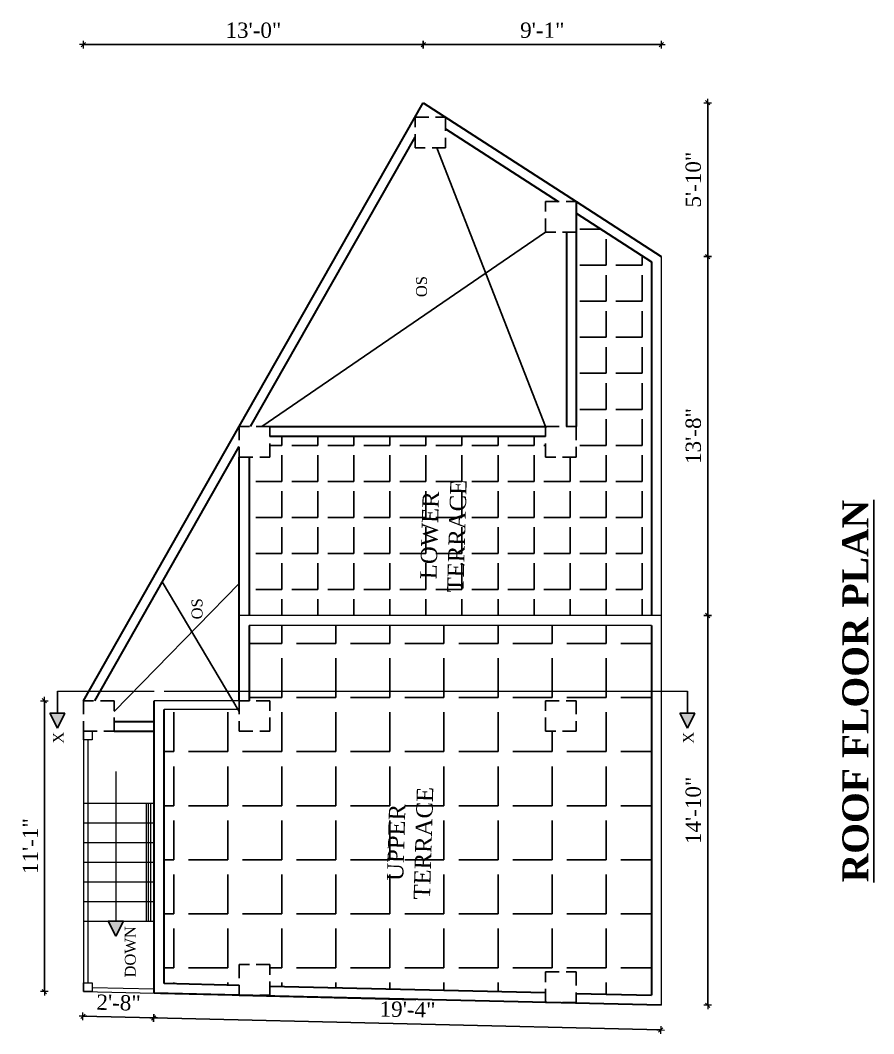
# Model space of a CAD drawing. Header units: inches. Extents: x 151827 to 346502, y -56182 to -23217.
# Drawn here: x 165698.6 to 166089.6, y -26808.1 to -26344 of the extents above; entities that cross this region are included whole.
import ezdxf

# ---------------------------------------------------------------- set-up
doc = ezdxf.new("R2010")
doc.units = ezdxf.units.IN
doc.header["$LTSCALE"] = 5
doc.header["$MEASUREMENT"] = 0
doc.linetypes.add('HIDDEN', pattern=[0.375, 0.25, -0.125])
doc.layers.add('A-WALL', color=7, linetype='Continuous', lineweight=9)
doc.layers.add('Dimension', color=7, linetype='Continuous', lineweight=18)
doc.layers.add('dim line', color=7, linetype='Continuous', lineweight=15, true_color=0xfab2b2)
doc.layers.add('TEXT', color=6, linetype='Continuous')
doc.layers.add('WALL', color=7, linetype='Continuous')
doc.styles.add('ordinary', font='times.ttf')
doc.dimstyles.new('Copy of 96', dxfattribs={"dimtxt": 7, "dimasz": 4, "dimexe": 0.5, "dimexo": 0.5, "dimgap": 3, "dimtad": 1, "dimdec": 1, "dimzin": 11, "dimdsep": 46, "dimlunit": 4, "dimtxsty": 'ordinary', "dimblk": 'OBLIQUE', "dimcen": 0.09, "dimse1": 1, "dimse2": 1, "dimclrt": 6, "dimazin": 0, "dimtfac": 1, "dimtdec": 1, "dimtix": 1, "dimtmove": 2, "dimatfit": 3, "dimldrblk": 'leader', "dimfxl": 0.5, "dimfxlon": 1, "dimtolj": 1, "dimtzin": 0, "dimarcsym": 0})

# ---------------------------------------------------------------- blocks, each defined once
blk = doc.blocks.new('oblique')
at = {"color": 0, "lineweight": -2}
blk.add_line((0.25, 0.25), (-0.25, -0.25), dxfattribs=at)
at = {"layer": 'dim line', "lineweight": 9}
for p, q in [((-0.4375, 0), (0.4375, 0)), ((0, 0.4375), (0, -0.4375))]:
    blk.add_line(p, q, dxfattribs=at)
blk = doc.blocks.new('*D2295')
at = {"layer": 'A-WALL', "color": 0, "lineweight": -2, "ltscale": 5, "transparency": 16777216}
blk.add_line((166013.52, -26795.04), (166013.52, -26616.58), dxfattribs=at)
at = {"layer": 'Defpoints', "color": 0, "ltscale": 5, "transparency": 16777216}
for p in [(165992.27, -26616.58, -72.71), (166013.52, -26616.58), (165992.27, -26795.04, -72.71)]:
    blk.add_point(p, dxfattribs=at)
at = {"layer": 'A-WALL', "color": 0, "lineweight": -2, "ltscale": 5, "transparency": 16777216, "xscale": 4, "yscale": 4, "zscale": 4}
for p, rotation in [((166013.52, -26616.58), 90), ((166013.52, -26795.04), 270)]:
    blk.add_blockref('oblique', p, dxfattribs=dict(at, rotation=rotation))
at = {"layer": 'A-WALL', "color": 6, "ltscale": 5, "transparency": 16777216, "insert": (166006.96, -26705.81), "char_height": 7, "attachment_point": 5, "rotation": 90, "style": 'ordinary'}
blk.add_mtext('\\A1;14\'-10"', dxfattribs=at)
blk = doc.blocks.new('_OBLIQUE')
at = {"color": 0, "linetype": 'ByBlock'}
blk.add_line((-0.5, -0.5), (0.5, 0.5), dxfattribs=at)
blk = doc.blocks.new('leader')
at = {"layer": 'Dimension'}
for p, q in [((0, -4.33), (0, 4.33)), ((-4.42, 0), (4.42, 0))]:
    blk.add_line(p, q, dxfattribs=at)
blk = doc.blocks.new('*D2404')
at = {"layer": 'A-WALL', "color": 0, "lineweight": -2, "ltscale": 5, "transparency": 16777216}
blk.add_line((166013.52, -26616.58), (166013.52, -26452.2), dxfattribs=at)
at = {"layer": 'Defpoints', "color": 0, "ltscale": 5, "transparency": 16777216}
for p in [(165992.27, -26452.2, -72.71), (166013.52, -26452.2), (165992.27, -26616.58, -72.71)]:
    blk.add_point(p, dxfattribs=at)
at = {"layer": 'A-WALL', "color": 0, "lineweight": -2, "ltscale": 5, "transparency": 16777216, "xscale": 4, "yscale": 4, "zscale": 4}
for p, rotation in [((166013.52, -26452.2), 90), ((166013.52, -26616.58), 270)]:
    blk.add_blockref('oblique', p, dxfattribs=dict(at, rotation=rotation))
at = {"layer": 'A-WALL', "color": 6, "ltscale": 5, "transparency": 16777216, "insert": (166006.96, -26534.39), "char_height": 7, "attachment_point": 5, "rotation": 90, "style": 'ordinary'}
blk.add_mtext('\\A1;13\'-8"', dxfattribs=at)
blk = doc.blocks.new('*D2405')
at = {"layer": 'A-WALL', "color": 0, "lineweight": -2, "ltscale": 5, "transparency": 16777216}
blk.add_line((166013.52, -26452.2), (166013.52, -26381.76), dxfattribs=at)
at = {"layer": 'Defpoints', "color": 0, "ltscale": 5, "transparency": 16777216}
for p in [(165883.26, -26381.76, -72.71), (166013.52, -26381.76), (165992.27, -26452.2, -72.71)]:
    blk.add_point(p, dxfattribs=at)
at = {"layer": 'A-WALL', "color": 0, "lineweight": -2, "ltscale": 5, "transparency": 16777216, "xscale": 4, "yscale": 4, "zscale": 4}
for p, rotation in [((166013.52, -26381.76), 90), ((166013.52, -26452.2), 270)]:
    blk.add_blockref('oblique', p, dxfattribs=dict(at, rotation=rotation))
at = {"layer": 'A-WALL', "color": 6, "ltscale": 5, "transparency": 16777216, "insert": (166006.96, -26416.98), "char_height": 7, "attachment_point": 5, "rotation": 90, "style": 'ordinary'}
blk.add_mtext('\\A1;5\'-10"', dxfattribs=at)
blk = doc.blocks.new('*D2296')
at = {"layer": 'A-WALL', "color": 0, "lineweight": -2, "ltscale": 5, "transparency": 16777216}
blk.add_line((165992, -26806.35), (165759.72, -26800.84), dxfattribs=at)
at = {"layer": 'Defpoints', "color": 0, "ltscale": 5, "transparency": 16777216}
for p in [(165759.99, -26789.54, -72.71), (165992.27, -26795.04, -72.71), (165759.72, -26800.84)]:
    blk.add_point(p, dxfattribs=at)
at = {"layer": 'A-WALL', "color": 0, "lineweight": -2, "ltscale": 5, "transparency": 16777216, "xscale": 4, "yscale": 4, "zscale": 4}
for p, rotation in [((165759.72, -26800.84), 178.6423816931951), ((165992, -26806.35), 358.6423816931951)]:
    blk.add_blockref('oblique', p, dxfattribs=dict(at, rotation=rotation))
at = {"layer": 'A-WALL', "color": 6, "ltscale": 5, "transparency": 16777216, "insert": (165876.02, -26797.03), "char_height": 7, "attachment_point": 5, "rotation": 358.6424, "style": 'ordinary'}
blk.add_mtext('\\A1;19\'-4"', dxfattribs=at)
blk = doc.blocks.new('*D2406')
at = {"layer": 'A-WALL', "color": 0, "lineweight": -2, "ltscale": 5, "transparency": 16777216}
blk.add_line((165759.72, -26800.84), (165727.34, -26800.08), dxfattribs=at)
at = {"layer": 'Defpoints', "color": 0, "ltscale": 5, "transparency": 16777216}
for p in [(165727.6, -26788.77, -72.71), (165759.99, -26789.54, -72.71), (165727.34, -26800.08)]:
    blk.add_point(p, dxfattribs=at)
at = {"layer": 'A-WALL', "color": 0, "lineweight": -2, "ltscale": 5, "transparency": 16777216, "xscale": 4, "yscale": 4, "zscale": 4}
for p, rotation in [((165727.34, -26800.08), 178.6423816934182), ((165759.72, -26800.84), 358.6423816934182)]:
    blk.add_blockref('oblique', p, dxfattribs=dict(at, rotation=rotation))
at = {"layer": 'A-WALL', "color": 6, "ltscale": 5, "transparency": 16777216, "insert": (165743.68, -26793.9), "char_height": 7, "attachment_point": 5, "rotation": 358.6424, "style": 'ordinary'}
blk.add_mtext('\\A1;2\'-8"', dxfattribs=at)
blk = doc.blocks.new('*D2310')
at = {"layer": 'A-WALL', "color": 0, "lineweight": -2, "ltscale": 5, "transparency": 16777216}
blk.add_line((165709.74, -26788.77), (165709.74, -26655.58), dxfattribs=at)
at = {"layer": 'Defpoints', "color": 0, "ltscale": 5, "transparency": 16777216}
for p in [(165709.74, -26655.58), (165727.6, -26655.58, -72.71), (165727.6, -26788.77, -72.71)]:
    blk.add_point(p, dxfattribs=at)
at = {"layer": 'A-WALL', "color": 0, "lineweight": -2, "ltscale": 5, "transparency": 16777216, "xscale": 4, "yscale": 4, "zscale": 4}
for p, rotation in [((165709.74, -26655.58), 90), ((165709.74, -26788.77), 270)]:
    blk.add_blockref('oblique', p, dxfattribs=dict(at, rotation=rotation))
at = {"layer": 'A-WALL', "color": 6, "ltscale": 5, "transparency": 16777216, "insert": (165703.24, -26722.17), "char_height": 7, "attachment_point": 5, "rotation": 90, "style": 'ordinary'}
blk.add_mtext('\\A1;11\'-1"', dxfattribs=at)
blk = doc.blocks.new('*D2311')
at = {"layer": 'A-WALL', "color": 0, "lineweight": -2, "ltscale": 5, "transparency": 16777216}
blk.add_line((165992.27, -26355.16), (165883.26, -26355.16), dxfattribs=at)
at = {"layer": 'Defpoints', "color": 0, "ltscale": 5, "transparency": 16777216}
for p in [(165883.26, -26355.16), (165883.26, -26381.76, -72.71), (165992.27, -26452.2, -72.71)]:
    blk.add_point(p, dxfattribs=at)
at = {"layer": 'A-WALL', "color": 0, "lineweight": -2, "ltscale": 5, "transparency": 16777216, "xscale": 4, "yscale": 4, "zscale": 4, "rotation": 180}
blk.add_blockref('oblique', (165883.26, -26355.16), dxfattribs=at)
at = {"layer": 'A-WALL', "color": 0, "lineweight": -2, "ltscale": 5, "transparency": 16777216, "xscale": 4, "yscale": 4, "zscale": 4}
blk.add_blockref('oblique', (165992.27, -26355.16), dxfattribs=at)
at = {"layer": 'A-WALL', "color": 6, "ltscale": 5, "transparency": 16777216, "insert": (165937.77, -26348.59), "char_height": 7, "attachment_point": 5, "style": 'ordinary'}
blk.add_mtext('\\A1;9\'-1"', dxfattribs=at)
blk = doc.blocks.new('*D2312')
at = {"layer": 'A-WALL', "color": 0, "lineweight": -2, "ltscale": 5, "transparency": 16777216}
blk.add_line((165883.26, -26355.16), (165727.6, -26355.16), dxfattribs=at)
at = {"layer": 'Defpoints', "color": 0, "ltscale": 5, "transparency": 16777216}
for p in [(165727.6, -26355.16), (165883.26, -26381.76, -72.71), (165727.6, -26655.58, -72.71)]:
    blk.add_point(p, dxfattribs=at)
at = {"layer": 'A-WALL', "color": 0, "lineweight": -2, "ltscale": 5, "transparency": 16777216, "xscale": 4, "yscale": 4, "zscale": 4, "rotation": 180}
blk.add_blockref('oblique', (165727.6, -26355.16), dxfattribs=at)
at = {"layer": 'A-WALL', "color": 0, "lineweight": -2, "ltscale": 5, "transparency": 16777216, "xscale": 4, "yscale": 4, "zscale": 4}
blk.add_blockref('oblique', (165883.26, -26355.16), dxfattribs=at)
at = {"layer": 'A-WALL', "color": 6, "ltscale": 5, "transparency": 16777216, "insert": (165805.43, -26348.6), "char_height": 7, "attachment_point": 5, "style": 'ordinary'}
blk.add_mtext('\\A1;13\'-0"', dxfattribs=at)

msp = doc.modelspace()

# ---------------------------------------------------------------- hatches: boundary and pattern name
at = {"ltscale": 5}
for points in [[(165719.13, -26661.29), (165712.12, -26661.29), (165715.7, -26668.18)], [(166007.7, -26661.29), (166000.68, -26661.29), (166004.27, -26668.18)], [(165745.88, -26756.58), (165738.87, -26756.58), (165742.45, -26763.46)]]:
    msp.add_hatch(color=256, dxfattribs=at).paths.add_polyline_path(points)
at = {"layer": 'WALL', "linetype": 'ByBlock', "ltscale": 5, "true_color": 0xf8991e}
h = msp.add_hatch(dxfattribs=at)
h.set_pattern_fill('ANGLE', color=30, scale=60, angle=90)
h.set_pattern_definition([(90, (138692.462, -165798.677), (-16.5, 5e-15), [12, -4.5]), (180, (138692.462, -165798.677), (-6e-15, -16.5), [12, -4.5])])
h.paths.add_polyline_path([(165812.99, -26534.51), (165812.99, -26544.01), (165803.49, -26544.01), (165803.49, -26616.58), (165987.77, -26616.58), (165987.77, -26454.65), (165953.27, -26432.36), (165953.27, -26530.01), (165953.27, -26544.01), (165939.27, -26544.01), (165939.27, -26534.51)])
h.paths.add_polyline_path([(165905.78, -26607.57), (165907.39, -26553.39), (165878.89, -26552.54), (165877.28, -26606.72)], flags=24)
h = msp.add_hatch(dxfattribs=at)
h.set_pattern_fill('ANGLE', color=30, scale=90, angle=90)
h.set_pattern_definition([(90, (138692.462, -165798.677), (-24.75, 8e-15), [18, -6.75]), (180, (138692.462, -165798.677), (-9e-15, -24.75), [18, -6.75])])
h.paths.add_polyline_path([(165803.49, -26621.08), (165803.49, -26655.58), (165812.99, -26655.58), (165812.99, -26669.58), (165798.99, -26669.58), (165798.99, -26660.58), (165798.39, -26659.58), (165764.49, -26659.58), (165764.49, -26785.14), (165798.99, -26785.96), (165798.99, -26776.46), (165812.99, -26776.46), (165812.99, -26786.29), (165939.27, -26789.29), (165939.27, -26779.79), (165953.27, -26779.79), (165953.27, -26789.62), (165987.77, -26790.44), (165987.77, -26621.08)])
h.paths.add_polyline_path([(165939.27, -26669.58), (165939.27, -26655.58), (165953.27, -26655.58), (165953.27, -26669.58)], flags=16)
h.paths.add_polyline_path([(165890.47, -26748.22), (165892.09, -26694.04), (165863.59, -26693.19), (165861.97, -26747.37)], flags=24)

# ---------------------------------------------------------------- linework, layer by layer
at = {"ltscale": 5}
for p, q in [((165715.7, -26651.19, -72.71), (165715.7, -26661.29, -72.71)), ((166004.27, -26651.19, -72.71), (166004.27, -26661.29, -72.71)), ((165719.13, -26661.29, -72.71), (165712.12, -26661.29, -72.71)), ((165712.12, -26661.29, -72.71), (165715.7, -26668.18, -72.71)), ((165715.7, -26668.18, -72.71), (165719.13, -26661.29, -72.71)), ((166007.7, -26661.29, -72.71), (166000.68, -26661.29, -72.71)), ((166000.68, -26661.29, -72.71), (166004.27, -26668.18, -72.71)), ((166004.27, -26668.18, -72.71), (166007.7, -26661.29, -72.71)), ((165745.88, -26756.58, -72.71), (165738.87, -26756.58, -72.71)), ((165738.87, -26756.58, -72.71), (165742.45, -26763.46, -72.71)), ((165742.45, -26763.46, -72.71), (165745.88, -26756.58, -72.71))]:
    msp.add_line(p, q, dxfattribs=at)
at = {"layer": 'A-WALL', "lineweight": 30}
for p, q in [((165798.99, -26530.01, -72.71), (165883.26, -26381.76, -72.71)), ((165883.26, -26381.76, -72.71), (165953.27, -26427, -72.71)), ((165804.16, -26530.01, -72.71), (165879.49, -26397.5, -72.71)), ((165893.49, -26393.73, -72.71), (165944.98, -26427, -72.71)), ((165953.27, -26427, -72.71), (165953.27, -26530.01, -72.71)), ((165953.27, -26427, -72.71), (165992.27, -26452.2, -72.71)), ((165953.27, -26432.36, -72.71), (165987.77, -26454.65, -72.71)), ((165948.77, -26441, -72.71), (165948.77, -26530.01, -72.71)), ((165987.77, -26454.65, -72.71), (165987.77, -26616.58, -72.71)), ((165727.6, -26655.58, -72.71), (165798.99, -26530.01, -72.71)), ((165812.99, -26530.01, -72.71), (165939.77, -26530.01, -72.71)), ((165812.99, -26534.51, -72.71), (165939.27, -26534.51, -72.71)), ((165732.78, -26655.58, -72.71), (165798.99, -26539.12, -72.71)), ((165798.99, -26655.58, -72.71), (165798.99, -26544.01, -72.71)), ((165803.49, -26544.01, -72.71), (165803.49, -26616.58, -72.71)), ((165803.49, -26621.08, -72.71), (165803.49, -26655.58, -72.71)), ((165987.77, -26621.08, -72.71), (165987.77, -26790.44, -72.71)), ((165759.99, -26789.54, -72.71), (165759.99, -26655.58, -72.71)), ((165764.49, -26785.14, -72.71), (165764.49, -26659.58, -72.71)), ((165741.6, -26665.08, -72.71), (165759.99, -26665.08, -72.71)), ((165741.6, -26669.58, -72.71), (165759.99, -26669.58, -72.71)), ((165798.99, -26785.96, -72.71), (165764.49, -26785.14, -72.71)), ((165812.99, -26786.29, -72.71), (165939.27, -26789.29, -72.71)), ((165798.99, -26790.46, -72.71), (165759.99, -26789.54, -72.71)), ((165992.27, -26795.04, -72.71), (165762.94, -26789.61, -72.71)), ((165798.99, -26790.46, -72.71), (165879.9, -26792.38, -72.71)), ((165953.27, -26789.62, -72.71), (165987.77, -26790.44, -72.71))]:
    msp.add_line(p, q, dxfattribs=at)
at = {"layer": 'A-WALL', "ltscale": 5}
for p, q in [((165992.27, -26452.2, -72.71), (165992.27, -26795.04, -72.71)), ((165992.27, -26616.58, -72.71), (165798.99, -26616.58, -72.71)), ((165987.77, -26621.08, -72.71), (165803.49, -26621.08, -72.71)), ((165715.7, -26651.19, -72.71), (165759.99, -26651.19, -72.71)), ((165764.49, -26651.19, -72.71), (166004.27, -26651.19, -72.71)), ((165798.99, -26655.58, -72.71), (165759.99, -26655.58, -72.71)), ((165798.99, -26659.58, -72.71), (165764.49, -26659.58, -72.71)), ((165727.6, -26669.58, -72.71), (165727.6, -26788.77, -72.71)), ((165729.6, -26673.58, -72.71), (165729.6, -26784.77, -72.71)), ((165742.45, -26687.96, -72.71), (165742.45, -26756.58, -72.71)), ((165727.6, -26702.58, -72.71), (165757.3, -26702.58, -72.71)), ((165756.3, -26702.58, -72.71), (165756.3, -26756.58, -72.71)), ((165757.3, -26702.58, -72.71), (165759.99, -26702.58, -72.71)), ((165757.3, -26702.58, -72.71), (165757.3, -26756.58, -72.71)), ((165758.3, -26702.58, -72.71), (165758.3, -26756.58, -72.71)), ((165727.6, -26711.58, -72.71), (165759.99, -26711.58, -72.71)), ((165727.6, -26720.58, -72.71), (165759.99, -26720.58, -72.71)), ((165727.6, -26729.58, -72.71), (165759.99, -26729.58, -72.71)), ((165727.6, -26738.58, -72.71), (165759.99, -26738.58, -72.71)), ((165727.6, -26747.58, -72.71), (165759.99, -26747.58, -72.71)), ((165727.6, -26756.58, -72.71), (165759.99, -26756.58, -72.71)), ((165731.6, -26786.87, -72.71), (165759.99, -26787.54, -72.71)), ((165727.6, -26788.77, -72.71), (165798.99, -26790.46, -72.71))]:
    msp.add_line(p, q, dxfattribs=at)
at = {"layer": 'A-WALL', "ltscale": 5, "elevation": -72.71}
for points in [[(165727.6, -26673.58), (165727.6, -26669.58), (165731.6, -26669.58), (165731.6, -26673.58)], [(165727.6, -26788.77), (165727.6, -26784.77), (165731.6, -26784.77), (165731.6, -26788.77)]]:
    msp.add_lwpolyline(points, close=True, dxfattribs=at)
at = {"layer": 'WALL', "color": 30, "linetype": 'ByBlock', "ltscale": 5, "true_color": 0xf8991e}
for p, q in [((165939.27, -26530.01, -72.71), (165889.44, -26402.39, -72.71)), ((165939.27, -26441, -72.71), (165809.34, -26530.01, -72.71)), ((165741.6, -26660.58, -72.71), (165798.99, -26601.9, -72.71)), ((165798.99, -26660.58, -72.71), (165763.71, -26601.18, -72.71))]:
    msp.add_line(p, q, dxfattribs=at)
at = {"layer": 'WALL', "color": 2, "linetype": 'HIDDEN', "ltscale": 5, "elevation": -72.71}
for points in [[(165879.49, -26402.39), (165879.49, -26388.39), (165893.49, -26388.39), (165893.49, -26402.39)], [(165939.27, -26441), (165939.27, -26427), (165953.27, -26427), (165953.27, -26441)], [(165812.99, -26544.01), (165812.99, -26530.01), (165798.99, -26530.01), (165798.99, -26544.01)], [(165939.27, -26544.01), (165939.27, -26530.01), (165953.27, -26530.01), (165953.27, -26544.01)], [(165741.6, -26669.58), (165741.6, -26655.58), (165727.6, -26655.58), (165727.6, -26669.58)], [(165812.99, -26669.58), (165812.99, -26655.58), (165798.99, -26655.58), (165798.99, -26669.58)], [(165939.27, -26669.58), (165939.27, -26655.58), (165953.27, -26655.58), (165953.27, -26669.58)], [(165812.99, -26790.46), (165812.99, -26776.46), (165798.99, -26776.46), (165798.99, -26790.46)], [(165939.27, -26793.79), (165939.27, -26779.79), (165953.27, -26779.79), (165953.27, -26793.79)]]:
    msp.add_lwpolyline(points, close=True, dxfattribs=at)

# ---------------------------------------------------------------- texts
at = {"layer": 'TEXT', "style": 'ordinary'}
for s, p in [('OS', (165884.93, -26470.79, -72.71)), ('OS', (165782.1, -26618.34, -72.71)), ('X', (165718.58, -26675.25, -72.71)), ('X', (166007.15, -26675.25, -72.71)), ('DOWN', (165751.54, -26782.34, -72.71))]:
    msp.add_text(s, height=5, rotation=90, dxfattribs=at).set_placement(p)
at = {"layer": 'TEXT', "char_height": 7.5, "attachment_point": 8, "rotation": 88.2896, "style": 'ordinary'}
for s, insert in [('LOWER\\PTERRACE', (165902.49, -26580.32, -72.71)), ('UPPER\\PTERRACE', (165887.18, -26720.97, -72.71))]:
    msp.add_mtext_dynamic_manual_height_columns(s, width=101.5687, gutter_width=1720.72, heights=[0], dxfattribs=dict(at, insert=insert))
at = {"layer": 'TEXT', "insert": (166087.35, -26651.18, -72.71), "char_height": 12, "width": 219.8151, "attachment_point": 8, "rotation": 90, "style": 'ordinary'}
msp.add_mtext('{\\fTimes New Roman|b1|i0|c0|p18;\\LROOF FLOOR PLAN}', dxfattribs=at)

# ---------------------------------------------------------------- dimensions: what is measured, and where the dimension line sits
at = {"layer": 'A-WALL', "ltscale": 5}
for base, p1, p2, angle, picture, middle in [((165727.6, -26355.16), (165883.26, -26381.76, -72.71), (165727.6, -26655.58, -72.71), 180, '*D2312', (165805.43, -26348.6)), ((165883.26, -26355.16), (165992.27, -26452.2, -72.71), (165883.26, -26381.76, -72.71), 180, '*D2311', (165937.77, -26348.59)), ((166013.52, -26381.76), (165992.27, -26452.2, -72.71), (165883.26, -26381.76, -72.71), 90, '*D2405', (166006.96, -26416.98)), ((166013.52, -26452.2), (165992.27, -26616.58, -72.71), (165992.27, -26452.2, -72.71), 90, '*D2404', (166006.96, -26534.39)), ((166013.52, -26616.58), (165992.27, -26795.04, -72.71), (165992.27, -26616.58, -72.71), 90, '*D2295', (166006.96, -26705.81)), ((165709.74, -26655.58), (165727.6, -26788.77, -72.71), (165727.6, -26655.58, -72.71), 90, '*D2310', (165703.24, -26722.17)), ((165727.34, -26800.08), (165759.99, -26789.54, -72.71), (165727.6, -26788.77, -72.71), 358.6424, '*D2406', (165743.68, -26793.9))]:
    dim = msp.add_linear_dim(base=base, p1=p1, p2=p2, angle=angle, dimstyle='Copy of 96', override={"dimdec": 0, "dimblk": 'oblique', "dimtdec": 0, "dimarcsym": 1}, dxfattribs=at)
    dim.commit()
    dim.dimension.update_dxf_attribs({"geometry": picture, "text_midpoint": middle})
dim = msp.add_aligned_dim(p1=(165992.27, -26795.04, -72.71), p2=(165759.99, -26789.54, -72.71), distance=11.31, dimstyle='Copy of 96', override={"dimdec": 0, "dimblk": 'oblique', "dimtdec": 0, "dimarcsym": 1}, dxfattribs=at)
dim.commit()
dim.dimension.update_dxf_attribs({"geometry": '*D2296', "text_midpoint": (165876.02, -26797.03)})

doc.saveas('drawing.dxf')
